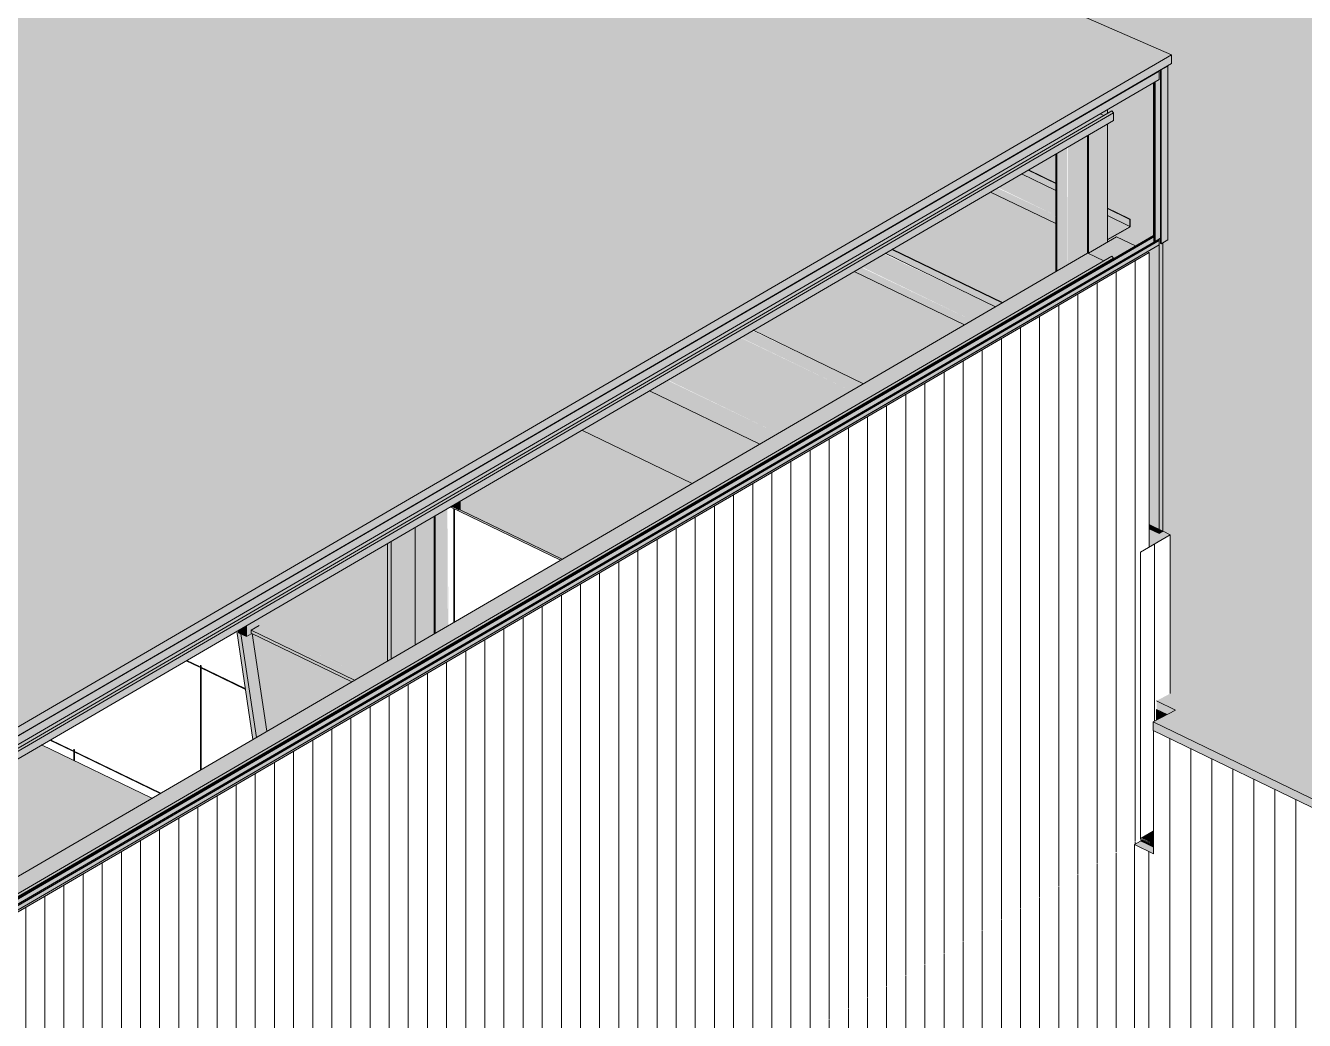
# Model space of a CAD drawing. Header units: inches. Extents: x 27328 to 52026, y -4075 to 4147.
# Drawn here: x 45633.1 to 45993.2, y -1319.1 to -1039 of the extents above; entities that cross this region are included whole.
import ezdxf

# ---------------------------------------------------------------- set-up
doc = ezdxf.new("R2010")
doc.units = ezdxf.units.IN
doc.header["$MEASUREMENT"] = 0
for name, color, linetype, lineweight in [('A-GLAZ-CWMG', 51, 'Continuous', 9), ('A-ROOF', 132, 'Continuous', 9), ('A-WALL', 113, 'Continuous', 9), ('A-WALL-PATT', 111, 'Continuous', 9), ('C-BLDG-PADS', 91, 'Continuous', 9), ('L-SITE-WALL', 31, 'Continuous', 9), ('M-HVAC-DUCT', 70, 'Continuous', 9), ('S-BEAM', 12, 'Continuous', 9), ('S-COLS', 52, 'Continuous', 9)]:
    doc.layers.add(name, color=color, linetype=linetype, lineweight=lineweight)
pattern_1 = [(90, (-84912.738, -32813.308), (-5.388, -3.138), [])]

# ---------------------------------------------------------------- blocks, each defined once
blk = doc.blocks.new('Girt_Z - 10_D-1076032-Axon - Looking South West')
at = {"layer": 'S-BEAM'}
for points in [[(-33109.26, -2349.27), (-30973.4, -1105.25), (-30978.1, -1103.19), (-33109.26, -2344.48)], [(-33109.26, -2350.14), (-30970.65, -1104.51), (-30971.08, -1103.9), (-33109.26, -2349.27)]]:
    blk.add_hatch(color=256, dxfattribs=at).paths.add_polyline_path(points, flags=0)
for p, q in [((-30978, -1103.07), (-33109.26, -2344.42)), ((-33109.26, -2349.27), (-30971.08, -1103.9)), ((-33109.26, -2350.14), (-30970.65, -1104.51)), ((-30978, -1103.08), (-30977.9, -1103.08)), ((-30977.9, -1103.08), (-30973.4, -1105.25)), ((-30971.08, -1103.9), (-30970.65, -1104.51))]:
    blk.add_line(p, q, dxfattribs=at)
blk = doc.blocks.new('Girt_Z - 10_D-1074189-Axon - Looking South West')
at = {"layer": 'S-BEAM'}
for points in [[(-33109.26, -2309.24), (-30970.65, -1063.62), (-30971.08, -1063), (-33109.26, -2308.38)], [(-33109.26, -2311.25), (-30970.65, -1065.62), (-30970.65, -1063.62), (-33109.26, -2309.24)], [(-33109.26, -2308.38), (-30973.4, -1064.36), (-30974.38, -1063.89), (-33108.73, -2306.85), (-33108.83, -2306.35), (-33109.26, -2306.85), (-33109.26, -2307.85)]]:
    blk.add_hatch(color=256, dxfattribs=at).paths.add_polyline_path(points, flags=0)
for p, q in [((-33109.26, -2308.38), (-30971.08, -1063)), ((-33109.26, -2309.24), (-30970.65, -1063.62)), ((-33109.26, -2311.32), (-30970.69, -1065.72)), ((-30974.38, -1063.89), (-30973.4, -1064.36)), ((-30971.08, -1063), (-30970.65, -1063.62)), ((-30970.65, -1063.62), (-30970.65, -1065.62))]:
    blk.add_line(p, q, dxfattribs=at)
blk.add_polyline3d([(-30970.65, -1065.62, 0), (-30970.67, -1065.7, 0), (-30970.72, -1065.73, 0)], dxfattribs=at)
blk = doc.blocks.new('Girt_Z - 10_D-1063870-Axon - Looking South West')
at = {"layer": 'S-BEAM'}
blk.add_hatch(color=256, dxfattribs=at).paths.add_polyline_path([(-31125.92, -1189.23), (-31125.82, -1189.17), (-31154.7, -1175.31)], flags=0)
blk = doc.blocks.new('Girt_Z - 10_D-V122-Axon - Looking South West')
at = {"layer": 'S-BEAM'}
blk.add_hatch(color=256, dxfattribs=at).paths.add_polyline_path([(-31089.34, -1167.93), (-31087.46, -1166.83), (-31118.52, -1151.81), (-31120.4, -1152.91), (-31089.92, -1167.65)], flags=0)
blk.add_line((-31120.41, -1152.91), (-31089.34, -1167.93), dxfattribs=at)
blk = doc.blocks.new('Girt_Z - 10_D-1076415-Axon - Looking South West')
at = {"layer": 'S-BEAM'}
for points in [[(-31003.87, -1118.14), (-31002.03, -1117.07), (-31033.09, -1102.05), (-31034.69, -1103.24), (-31025.12, -1107.87)], [(-31010.47, -1121.99), (-31003.98, -1118.21), (-31035.26, -1103.32), (-31041.52, -1106.97)], [(-31012.62, -1123.24), (-31010.74, -1122.15), (-31041.8, -1107.13), (-31043.68, -1108.22), (-31025.12, -1117.2)], [(-31010.74, -1122.15), (-31010.47, -1121.99), (-31041.71, -1107.07), (-31041.8, -1107.13), (-31025.12, -1115.19)], [(-31003.98, -1118.21), (-31003.87, -1118.14), (-31028.16, -1106.52)], [(-31002.03, -1117.07), (-31001.92, -1117.01), (-31023.85, -1106.52)], [(-31001.92, -1117.01), (-31001.91, -1117), (-31023.6, -1106.52)]]:
    blk.add_hatch(color=256, dxfattribs=at).paths.add_polyline_path(points, flags=0)
for p, q in [((-31002.03, -1117.07), (-31033.09, -1102.05)), ((-31001.92, -1117.01), (-31032.98, -1101.99)), ((-31001.91, -1117), (-31032.97, -1101.98)), ((-31003.87, -1118.15), (-31034.93, -1103.12)), ((-31043.68, -1108.22), (-31012.62, -1123.24))]:
    blk.add_line(p, q, dxfattribs=at)
blk = doc.blocks.new('Rectangular Mullion - Profile_Polycarbonate_Upper and left-984191-Axon - Looking South West')
at = {"layer": 'A-GLAZ-CWMG'}
blk.add_hatch(color=256, dxfattribs=at).paths.add_polyline_path([(-33108.73, -2307.03), (-30957.81, -1054.23), (-30957.81, -1051.83), (-33108.73, -2304.62)], flags=0)
for p, q in [((-33108.73, -2304.62), (-30957.81, -1051.83)), ((-33108.73, -2307.03), (-30957.81, -1054.23)), ((-30957.81, -1051.83), (-30957.81, -1054.23))]:
    blk.add_line(p, q, dxfattribs=at)
blk = doc.blocks.new('Rectangular Mullion - Profile_Polycarbonate_Lower-984192-Axon - Looking South West')
at = {"layer": 'A-GLAZ-CWMG'}
for points in [[(-33109.26, -2350.55), (-30959.33, -1098.11), (-30959.38, -1098.08), (-33109.26, -2350.32)], [(-33109.26, -2352.17), (-30959.33, -1099.96), (-30959.33, -1098.55), (-33109.26, -2351.01), (-33109.26, -2351.22)], [(-33108.78, -2353.47), (-33108.73, -2353.44), (-33108.73, -2352.21), (-30959.11, -1100.06), (-30959.33, -1099.96), (-33109.26, -2352.17), (-33109.26, -2353.23)], [(-33108.73, -2353.54), (-30957.81, -1100.75), (-30957.81, -1099.51), (-33108.73, -2352.31)]]:
    blk.add_hatch(color=256, dxfattribs=at).paths.add_polyline_path(points, flags=0)
for p, q in [((-30959.38, -1098.08), (-33109.26, -2350.27)), ((-30959.11, -1098.21), (-33109.26, -2350.55)), ((-30959.11, -1098.42), (-33109.26, -2350.76)), ((-30959.38, -1098.08), (-30959.11, -1098.21)), ((-30959.11, -1098.21), (-30959.11, -1098.42)), ((-30959.33, -1099.96), (-33109.26, -2352.17)), ((-30957.9, -1099.47), (-33108.83, -2352.26)), ((-30957.81, -1099.51), (-33108.73, -2352.31)), ((-30957.81, -1100.75), (-33108.73, -2353.54)), ((-30959.33, -1098.55), (-30959.33, -1099.96)), ((-30959.33, -1099.96), (-30959.01, -1100.11)), ((-30957.9, -1099.47), (-30957.81, -1099.51)), ((-30957.81, -1099.51), (-30957.81, -1100.75))]:
    blk.add_line(p, q, dxfattribs=at)
blk = doc.blocks.new('Rectangular Mullion - Profile_Polycarbonate_Upper and left-1078146-Axon - Looking South West')
at = {"layer": 'A-GLAZ-CWMG'}
for points in [[(-30958.95, -1099.78), (-30957.37, -1098.86), (-30957.2, -1051.48), (-30957.81, -1051.83), (-30957.85, -1054.26), (-30958.95, -1054.9), (-30958.95, -1099.51)], [(-30957.27, -1100.44), (-30955.37, -1099.33), (-30955.37, -1050.41), (-30957.27, -1051.52), (-30957.27, -1098.54)], [(-30959.11, -1098.21), (-30959.33, -1055.12), (-30959.38, -1055.15), (-30959.16, -1098.19)], [(-30959.07, -1100.08), (-30958.95, -1099.96), (-30959.11, -1100.06)]]:
    blk.add_hatch(color=256, dxfattribs=at).paths.add_polyline_path(points, flags=0)
for p, q in [((-30957.32, -1051.45), (-30957.37, -1051.48)), ((-30957.37, -1051.48), (-30957.27, -1051.52)), ((-30957.37, -1051.48), (-30957.37, -1100.39)), ((-30957.28, -1051.47), (-30957.32, -1051.45)), ((-30955.45, -1050.41), (-30957.28, -1051.47)), ((-30957.27, -1051.52), (-30955.37, -1050.41)), ((-30957.27, -1051.52), (-30957.27, -1100.44)), ((-30955.37, -1050.41), (-30955.37, -1099.33)), ((-30959.38, -1055.15), (-30959.38, -1098.19)), ((-30959.11, -1054.99), (-30959.11, -1100.11)), ((-30958.95, -1054.9), (-30958.95, -1100.01)), ((-30958.95, -1100.01), (-30959.11, -1100.11)), ((-30957.37, -1098.86), (-30958.95, -1099.78)), ((-30957.27, -1100.44), (-30957.37, -1100.39)), ((-30955.37, -1099.33), (-30957.27, -1100.44))]:
    blk.add_line(p, q, dxfattribs=at)
blk = doc.blocks.new('columns and girder2 - one-V159-Axon - Looking South West')
at = {"layer": 'S-BEAM'}
for points in [[(-31174.04, -1217.26), (-31167.3, -1213.33), (-31167.3, -1180.23), (-31174.04, -1184.15), (-31174.04, -1195.28)], [(-31214.86, -1211.03), (-31213.52, -1210.04), (-31213.52, -1209.19), (-31211.24, -1207.86), (-31211.24, -1205.82), (-31214.86, -1207.93)], [(-31214.86, -1211.03), (-31214.99, -1208), (-31217.08, -1209.22), (-31217.08, -1209.96)], [(-31212.04, -1239.39), (-31209.09, -1237.67), (-31213.32, -1210.13), (-31214.86, -1211.03), (-31216.4, -1210.29), (-31213.52, -1229.5)], [(-31184.38, -1223.28), (-31182.11, -1221.96), (-31211.24, -1207.86), (-31213.52, -1209.19), (-31209.67, -1211.05)], [(-31185.17, -1223.74), (-31184.38, -1223.28), (-31213.52, -1209.19), (-31213.52, -1210.04), (-31187.32, -1222.7)]]:
    blk.add_hatch(color=256, dxfattribs=at).paths.add_polyline_path(points, flags=0)
h = blk.add_hatch(color=256, dxfattribs=at)
h.paths.add_polyline_path([(-31213, -1239.95), (-31212.04, -1239.39), (-31216.4, -1210.29), (-31217.08, -1209.96), (-31217.1, -1209.23), (-31217.56, -1209.5), (-31213.52, -1236.48)], flags=0)
h.paths.add_polyline_path([(-31175.15, -1217.9), (-31174.04, -1217.11), (-31174.04, -1184.15), (-31175.15, -1184.8), (-31175.15, -1217.61)], flags=0)
h = blk.add_hatch(color=256, dxfattribs=at)
h.paths.add_polyline_path([(-31209.09, -1237.67), (-31185.17, -1223.74), (-31213.21, -1210.18), (-31210.4, -1228.92)], flags=0)
h.paths.add_polyline_path([(-31182.11, -1221.96), (-31175.15, -1217.9), (-31175.15, -1184.8), (-31211.24, -1205.82), (-31211.24, -1207.86), (-31184.83, -1220.64)], flags=0)
for p, q in [((-31167.3, -1180.22), (-31167.3, -1213.18)), ((-31175.15, -1217.91), (-31175.15, -1184.79)), ((-31174.04, -1184.14), (-31174.04, -1217.11)), ((-31217.56, -1209.49), (-31213, -1239.95)), ((-31217.08, -1209.21), (-31217.08, -1209.96)), ((-31217.08, -1209.96), (-31214.86, -1211.03)), ((-31214.86, -1211.03), (-31214.86, -1207.92)), ((-31213.52, -1209.19), (-31211.24, -1207.86)), ((-31184.37, -1223.28), (-31213.52, -1209.19)), ((-31213.52, -1209.19), (-31213.52, -1210.04)), ((-31213.52, -1210.04), (-31185.17, -1223.75)), ((-31212.04, -1239.39), (-31216.4, -1210.29)), ((-31214.86, -1211.03), (-31213.52, -1210.25)), ((-31213.21, -1210.18), (-31209.09, -1237.68))]:
    blk.add_line(p, q, dxfattribs=at)
blk = doc.blocks.new('L-Angle - L2X2X3_16-1030607-Axon - Looking South West')
at = {"layer": 'S-BEAM'}
for p in [(-33111.39, -2355.12), (-30963.54, -1104.07)]:
    blk.add_line(p, (-30963.54, -1104.12), dxfattribs=at)
blk = doc.blocks.new('Girt_Z - 10_D-1076347-Axon - Looking South West')
at = {"layer": 'S-BEAM'}
h = blk.add_hatch(color=256, dxfattribs=at)
h.paths.add_polyline_path([(-30966.03, -1095.55), (-30966.2, -1093.5), (-30972.32, -1090.55), (-30972.25, -1092.54), (-30966.03, -1095.55)], flags=0)
h.paths.add_polyline_path([(-30986.94, -1085.44), (-30986.94, -1083.47), (-30994.88, -1079.8), (-30996.57, -1080.78), (-30996.24, -1080.94)], flags=0)
h = blk.add_hatch(color=256, dxfattribs=at)
h.paths.add_polyline_path([(-30966.39, -1093.42), (-30966.34, -1093.32), (-30970.65, -1091.35)], flags=0)
h.paths.add_polyline_path([(-30986.94, -1083.47), (-30986.94, -1083.35), (-30994.73, -1079.71)], flags=0)
for points in [[(-30986.94, -1083.35), (-30986.94, -1083.35), (-30994.61, -1079.65)], [(-30986.94, -1094.77), (-30987.1, -1092.68), (-31003.44, -1084.79), (-31005.32, -1085.88), (-30987.63, -1094.43)], [(-30986.94, -1092.76), (-30987.03, -1092.43), (-31003.35, -1084.73), (-31003.44, -1084.79), (-30987.1, -1092.68)]]:
    blk.add_hatch(color=256, dxfattribs=at).paths.add_polyline_path(points, flags=0)
h = blk.add_hatch(color=256, dxfattribs=at)
h.paths.add_polyline_path([(-30972.32, -1099.28), (-30966.27, -1095.55), (-30972.32, -1092.63), (-30972.32, -1098.54)], flags=0)
h.paths.add_polyline_path([(-30986.94, -1092.47), (-30986.94, -1085.56), (-30996.68, -1080.85), (-31003.16, -1084.62), (-30987.03, -1092.43)], flags=0)
h = blk.add_hatch(color=256, dxfattribs=at)
h.paths.add_polyline_path([(-30966.08, -1095.65), (-30966.08, -1095.53), (-30966.13, -1095.62)], flags=0)
h.paths.add_polyline_path([(-30986.94, -1085.56), (-30986.94, -1085.44), (-30996.24, -1081.06)], flags=0)
for p, q in [((-30986.94, -1083.47), (-30994.73, -1079.71)), ((-30986.94, -1083.35), (-30994.62, -1079.64)), ((-30986.94, -1083.35), (-30994.61, -1079.64)), ((-30986.94, -1085.44), (-30996.57, -1080.78)), ((-31005.32, -1085.88), (-30986.94, -1094.77)), ((-30965.95, -1093.5), (-30972.32, -1090.42)), ((-30966.34, -1093.32), (-30972.32, -1090.43)), ((-30966.39, -1093.42), (-30972.32, -1090.55)), ((-30966.03, -1095.55), (-30972.32, -1092.51)), ((-30966.34, -1093.32), (-30966.39, -1093.42)), ((-30966.39, -1093.42), (-30966.03, -1093.59)), ((-30966.03, -1093.59), (-30966.38, -1093.41)), ((-30965.95, -1093.5), (-30966.34, -1093.32)), ((-30966.03, -1093.59), (-30966.03, -1095.55)), ((-30965.95, -1095.51), (-30965.95, -1093.5)), ((-30966.08, -1095.65), (-30972.32, -1099.28)), ((-30972.32, -1099.37), (-30966.08, -1095.74))]:
    blk.add_line(p, q, dxfattribs=at)
for points in [[(-30966.08, -1095.74, 0), (-30966.01, -1095.68, 0), (-30965.97, -1095.6, 0), (-30965.95, -1095.51, 0)], [(-30966.03, -1095.55, 0), (-30966.03, -1095.59, 0), (-30966.05, -1095.62, 0), (-30966.08, -1095.65, 0)]]:
    blk.add_polyline3d(points, dxfattribs=at)
blk = doc.blocks.new('Girt_C - 8_D-1076705-Axon - Looking South West')
at = {"layer": 'S-BEAM'}
for points in [[(-30959.4, -1269.66), (-30959.49, -1269.32), (-30963.04, -1267.74), (-30963.08, -1267.88), (-30959.49, -1269.61)], [(-30959.4, -1269.36), (-30959.49, -1265.63), (-30962.95, -1267.65), (-30959.49, -1269.32)], [(-30959.4, -1270.39), (-30959.53, -1269.59), (-30963.08, -1267.98), (-30963.03, -1268.64), (-30959.49, -1270.35)]]:
    blk.add_hatch(color=256, dxfattribs=at).paths.add_polyline_path(points, flags=0)

msp = doc.modelspace()

# ---------------------------------------------------------------- hatches: boundary and pattern name
at = {"layer": 'A-ROOF'}
h = msp.add_hatch(color=256, dxfattribs=at)
h.paths.add_polyline_path([(46117.32, -1315.66), (46654.72, -1030.83), (45541.9, -492.67), (45541.9, -534.82), (45539.38, -536.16), (45538.63, -535.8), (45197.39, -716.65), (45955.84, -1047.21), (45955.84, -1049.65), (45954.77, -1050.41), (45954.68, -1099.38), (45953.37, -1100.14), (45953.37, -1181.33), (45955.47, -1182.35), (45955.47, -1227.06), (45951.59, -1229.12), (45956.95, -1231.71), (45950.64, -1235.05), (46076.91, -1296.12)], flags=0)
h.paths.add_polyline_path([(45139.57, -691.45), (45196.31, -658.41), (45196.45, -655.21), (45196.55, -655.21), (45196.76, -654.39), (45197.37, -654.04), (45198.22, -653.9), (45199.1, -654), (45199.51, -653.96), (45199.51, -650.99), (45192.53, -654.69), (45160.2, -639.06), (45160.2, -670.41), (45130.91, -687.68), (45139.53, -691.43)], flags=0)
h.paths.add_polyline_path([(44868.58, -669.84), (44868.58, -642.81), (44841.92, -656.94), (44867.98, -669.55)], flags=0)
h.paths.add_polyline_path([(45200.3, -656.08), (45358.8, -563.77), (45358.94, -560.57), (45359.04, -560.57), (45359.25, -559.75), (45359.86, -559.4), (45360.71, -559.26), (45361.59, -559.36), (45362.46, -559.82), (45362.79, -561.44), (45465.32, -501.72), (45383.29, -462.05), (45383.16, -466.88), (45383.04, -467.08), (45382.44, -467.4), (45380.73, -467.5), (45379.44, -466.88), (45379.3, -466.43), (45379.3, -460.12), (45206.7, -376.65), (44883.61, -547.89), (44911.15, -561.2), (44911.15, -599.02), (44946.62, -578.36), (44993.47, -601.01), (44993.47, -627.78), (45056.86, -655.4), (45056.86, -640.06), (45116.22, -605.49), (45148.55, -621.13), (45148.55, -591.32), (45207.9, -556.75), (45251.88, -578.02), (45251.88, -621.67), (45221.04, -639.58), (45199.51, -650.99), (45199.69, -654.25), (45200.04, -654.71), (45200.3, -655.51)], flags=0)
h.paths.add_polyline_path([(44786.26, -630.02), (44786.26, -599.49), (44756.13, -615.45), (44785.66, -629.74)], flags=0)
for points in [[(43592.6, -2423.66), (45955.84, -1047.21), (44986.44, -624.71), (42623.2, -2001.16), (43550.05, -2405.12)], [(43592.6, -2426.1), (45955.84, -1049.65), (45955.84, -1047.21), (43592.6, -2423.66)], [(45954.55, -1232.98), (45956.95, -1231.71), (45951.59, -1229.12), (45951.59, -1231.56), (45951.91, -1231.71)], [(46117.32, -1318.1), (46117.32, -1315.66), (45950.64, -1235.05), (45950.64, -1237.49), (46076.91, -1298.56)]]:
    msp.add_hatch(color=256, dxfattribs=at).paths.add_polyline_path(points, flags=0)
h = msp.add_hatch(color=256, dxfattribs=at)
h.paths.add_polyline_path([(45953.37, -1181.33), (45953.2, -1100.24), (45952.77, -1100.39), (45952.77, -1098.86), (45951.07, -1100.08), (45951.35, -1099.98), (45952.33, -1099.51), (45952.28, -1100.77), (45949.01, -1102.68), (45949.56, -1102.94), (45949.56, -1179.49), (45952.31, -1180.82)], flags=0)
h.paths.add_polyline_path([(45869.03, -1139.83), (45897.51, -1123.24), (45866.45, -1108.22), (45837.97, -1124.81), (45861.67, -1136.27)], flags=0)
h.paths.add_polyline_path([(45908.22, -1117), (45923.19, -1108.29), (45923.19, -1094.77), (45904.81, -1085.88), (45877.32, -1102.06), (45886.54, -1106.52)], flags=0)
h.paths.add_polyline_path([(45945.66, -1101.05), (45950.76, -1098.08), (45950.76, -1055.15), (45937.81, -1062.68), (45938, -1063.62), (45939.06, -1063), (45939.48, -1063.62), (45939.34, -1065.77), (45937.81, -1066.66), (45937.88, -1090.45), (45944.11, -1093.59), (45944.05, -1095.74), (45937.81, -1099.57), (45937.88, -1099.9), (45940.45, -1098.54), (45945.39, -1100.93)], flags=0)
h.paths.add_polyline_path([(45923.19, -1083.35), (45923.19, -1075.18), (45915.52, -1079.64)], flags=0)
at = {"layer": 'A-WALL', "transparency": 33554573}
msp.add_hatch(color=256, dxfattribs=at).paths.add_polyline_path([(45952.31, -1182.04), (45953.37, -1181.42), (45953.2, -1100.24), (45952.77, -1100.39), (45952.77, -1098.86), (45952.31, -1099.13), (45952.31, -1168.23)], flags=0)
at = {"layer": 'A-WALL-PATT'}
h = msp.add_hatch(dxfattribs=at)
h.set_pattern_fill('FP_24', color=256, style=0, pattern_type=2)
h.set_pattern_definition(pattern_1)
h.paths.add_polyline_path([(43798.74, -2519.25), (45947.05, -1267.79), (45947.05, -1187.25), (45949.56, -1185.79), (45949.56, -1102.94), (43798.74, -2355.67), (43798.74, -2501.34)], flags=0)
h = msp.add_hatch(dxfattribs=at)
h.set_pattern_fill('FP_31', color=256, style=0, pattern_type=2)
h.set_pattern_definition([(90, (-82995.27, -32023.24), (-142.658, -94.585), [40.682, -122.893]), (154.191, (-82995.27, -32023.24), (-0.00029, -163.57546), [79.027, -79.437]), (270, (-83066.42, -31948.15), (-142.658, -94.585), [40.682, -122.893]), (154.191, (-82995.27, -31982.56), (-0.00029, -163.57546), [79.027, -79.437]), (270, (-83066.6, -31948.06), (-142.658, -94.585), [40.682, -122.893]), (154.191, (-83066.6, -31948.06), (-0.00029, -163.57546), [79.027, -79.437]), (90, (-83137.75, -31954.34), (-142.658, -94.585), [40.682, -122.893]), (154.191, (-83066.6, -31988.74), (-0.00029, -163.57546), [79.027, -79.437]), (90, (-83030.75, -31965.19), (-142.658, -94.585), [40.682, -122.893]), (154.191, (-82995.09, -31982.44), (-0.00029, -163.57546), [39.616, -118.848]), (154.191, (-82995.09, -31941.75), (-0.00029, -163.57546), [39.616, -118.848]), (90, (-83102.08, -31930.69), (-142.658, -94.585), [40.682, -122.893]), (154.191, (-83030.94, -31965.1), (-0.00029, -163.57546), [79.027, -79.437]), (270, (-83030.94, -31924.42), (-142.658, -94.585), [40.682, -122.893]), (154.191, (-83030.94, -31924.42), (-0.00029, -163.57546), [79.027, -79.437]), (154.191, (-83102.27, -31930.6), (-0.00029, -163.57546), [39.411, -119.053]), (270, (-83102.27, -31889.92), (-142.658, -94.585), [40.682, -122.893]), (154.191, (-83102.27, -31889.92), (-0.00029, -163.57546), [39.411, -119.053]), (90, (-82995.27, -31941.45), (-142.658, -94.585), [40.682, -122.893]), (154.191, (-82995.27, -31941.45), (-0.00029, -163.57546), [79.027, -79.437]), (270, (-83066.42, -31866.36), (-142.658, -94.585), [40.682, -122.893]), (154.191, (-82995.27, -31900.77), (-0.00029, -163.57546), [79.027, -79.437]), (270, (-83066.6, -31866.28), (-142.658, -94.585), [40.682, -122.893]), (154.191, (-83066.6, -31866.28), (-0.00029, -163.57546), [79.027, -79.437]), (270, (-83137.75, -31831.87), (-142.658, -94.585), [40.682, -122.893]), (154.191, (-83066.6, -31906.96), (-0.00029, -163.57546), [79.027, -79.437]), (90, (-83030.75, -31883.4), (-142.658, -94.585), [40.682, -122.893]), (154.191, (-82995.09, -31900.65), (-0.00029, -163.57546), [39.616, -118.848]), (154.191, (-82995.09, -31859.97), (-0.00029, -163.57546), [39.616, -118.848]), (90, (-83102.08, -31848.9), (-142.658, -94.585), [40.682, -122.893]), (154.191, (-83030.94, -31883.31), (-0.00029, -163.57546), [79.027, -79.437]), (270, (-83030.94, -31842.63), (-142.658, -94.585), [40.682, -122.893]), (154.191, (-83030.94, -31842.63), (-0.00029, -163.57546), [79.027, -79.437]), (154.191, (-83102.27, -31848.81), (-0.00029, -163.57546), [39.411, -119.053]), (270, (-83102.27, -31808.13), (-142.658, -94.585), [40.682, -122.893]), (154.191, (-83102.27, -31808.13), (-0.00029, -163.57546), [39.411, -119.053])])
h.paths.add_polyline_path([(45668.63, -1256.55), (45697.13, -1239.95), (45692.49, -1209.55), (45637.58, -1241.53), (45641.96, -1243.65)], flags=0)
h.paths.add_polyline_path([(45752.16, -1207.9), (45783.71, -1189.52), (45752.66, -1174.5), (45752.16, -1174.79), (45752.16, -1195.28)], flags=0)
h = msp.add_hatch(dxfattribs=at)
h.set_pattern_fill('FP_24', color=256, style=0, pattern_type=2)
h.set_pattern_definition(pattern_1)
h.paths.add_polyline_path([(45947.05, -1267.88), (45947.18, -1267.65), (45950.73, -1265.58), (45950.81, -1234.97), (45951.59, -1234.55), (45951.59, -1229.12), (45955.47, -1227.06), (45955.47, -1182.35), (45947.05, -1187.25), (45947.05, -1267.79)], flags=0)
h = msp.add_hatch(dxfattribs=at)
h.set_pattern_fill('FP_27', color=256, style=0, pattern_type=2)
h.set_pattern_definition([(90, (-82782.511, -31555.087), (-5.913, 2.86), [])])
h.paths.add_polyline_path([(46109.09, -1470.82), (46109.09, -1314.12), (45950.73, -1237.54), (45950.64, -1272.14), (45945.37, -1269.59), (45945.4, -1391.66), (46076.91, -1455.26)], flags=0)
h = msp.add_hatch(dxfattribs=at)
h.set_pattern_fill('FP_24', color=256, style=0, pattern_type=2)
h.set_pattern_definition(pattern_1)
h.paths.add_polyline_path([(43798.74, -2641.93), (43804.97, -2638.3), (43804.97, -2554.39), (43833.26, -2537.92), (43834, -2538.28), (43834, -2621.39), (45645.49, -1566.3), (45645.49, -1487.89), (45646.5, -1487.3), (45680.57, -1503.78), (45680.71, -1503.31), (45680.8, -1503.01), (45680.85, -1502.86), (45683.02, -1501.8), (45683.59, -1501.83), (45685.58, -1502.98), (45685.78, -1503.1), (45685.81, -1503.07), (45685.81, -1506.31), (45712.63, -1519.28), (45712.77, -1518.81), (45712.86, -1518.52), (45712.91, -1518.36), (45715.08, -1517.31), (45715.65, -1517.33), (45717.64, -1518.48), (45717.84, -1518.61), (45717.87, -1518.57), (45717.87, -1521.82), (45720.06, -1522.87), (45721.33, -1522.13), (45721.47, -1443.32), (45721.56, -1443.03), (45721.61, -1442.87), (45723.78, -1441.81), (45724.47, -1441.9), (45725.31, -1442.25), (45725.31, -1441.41), (45726.32, -1440.82), (45786, -1469.86), (45786, -1362.42), (45858.74, -1320.05), (45858.74, -1442.1), (45860.76, -1440.92), (45860.76, -1357.02), (45913.39, -1326.46), (45914.03, -1326.77), (45914.03, -1409.89), (45945.37, -1391.64), (45945.47, -1269.54), (45947.05, -1268.61), (45947.02, -1268), (45587.84, -1477.2), (43798.74, -2519.25), (43798.74, -2598.08)], flags=0)
at = {"layer": 'C-BLDG-PADS'}
h = msp.add_hatch(color=256, dxfattribs=at)
h.paths.add_polyline_path([(43594.78, -2761.12), (43805.34, -2638.48), (43804.97, -2638.3), (43594.75, -2760.75), (42782.69, -2367.83), (42782.69, -2367.74), (42671.89, -2314.12), (42671.89, -2313.63), (42671.04, -2314.12), (42437.23, -2200.86), (42436.8, -2201.11), (43594.75, -2761.1)], flags=0)
h.paths.add_polyline_path([(43807.73, -2637.09), (43831.61, -2623.18), (43831.24, -2623), (43807.73, -2636.69)], flags=0)
h.paths.add_polyline_path([(43834, -2621.79), (45645.49, -1566.7), (45645.49, -1566.3), (43834, -2621.39)], flags=0)
h.paths.add_polyline_path([(42382.23, -2170.25), (42382.07, -2163.26), (42374.36, -2159.69), (42373.88, -2159.79), (42371.07, -2161.43), (42370.75, -2161.27), (42370.75, -2152.6), (42368.18, -2154.1), (42368.18, -2155.46), (42367.5, -2155.85), (42367.5, -2157.55), (42362.28, -2160.59), (42382.07, -2170.17)], flags=0)
h.paths.add_polyline_path([(42356.22, -2162.14), (42356.22, -2161.63), (42355.26, -2161.68)], flags=0)
h.paths.add_polyline_path([(45720.43, -1523.05), (45721.33, -1522.53), (45721.33, -1522.13), (45720.06, -1522.87)], flags=0)
h.paths.add_polyline_path([(45800.07, -1476.66), (45861.13, -1441.1), (45860.76, -1440.92), (45858.74, -1442.1), (45848.94, -1437.36), (45848.94, -1325.76), (45848.67, -1325.99), (45848.67, -1437.23), (45789.63, -1471.61), (45795.7, -1474.55)], flags=0)
h.paths.add_polyline_path([(46117.44, -1475.21), (46612.99, -1186.58), (46611.61, -1185.92), (46611.56, -1187.03), (46343.3, -1343.27), (46342.93, -1343.19), (46341.02, -1344.21), (46341.02, -1342.68), (46339.32, -1343.9), (46339.6, -1343.8), (46340.58, -1343.33), (46340.53, -1344.59), (46280.25, -1379.6), (46278.77, -1378.88), (46278.98, -1376.86), (46339.01, -1341.9), (46339.01, -1341.2), (46334.98, -1339.25), (46334.98, -1307.16), (46278.13, -1340.27), (46278.13, -1381.23), (46117.41, -1474.84), (45945.18, -1391.75), (45914.03, -1409.89), (45914.03, -1410.29), (45945.4, -1392.02), (46117.41, -1475.2)], flags=0)
h.paths.add_polyline_path([(45863.52, -1439.71), (45911.64, -1411.68), (45911.27, -1411.5), (45863.52, -1439.31)], flags=0)
h.paths.add_polyline_path([(46278.13, -1331.89), (46334.98, -1298.78), (46334.98, -1264.27), (46278.13, -1297.38), (46278.13, -1313.7)], flags=0)
h.paths.add_polyline_path([(45607.51, -1292.15), (45609.4, -1291.05), (45603.21, -1285.92), (45603.21, -1288.75), (45607.35, -1292.03)], flags=0)
h.paths.add_polyline_path([(46278.13, -1289), (46334.98, -1255.89), (46334.98, -1219.93), (46278.13, -1249.44)], flags=0)
h.paths.add_polyline_path([(45601.29, -1287.33), (45601.29, -1284.5), (45584.1, -1272.68), (45583.63, -1272.95), (45583.63, -1275.21), (45587.84, -1277.9), (45598.59, -1285.36)], flags=0)
h.paths.add_polyline_path([(45623.86, -1282.63), (45624.76, -1282.1), (45620.46, -1277.99), (45620.46, -1279.46), (45623.61, -1282.4)], flags=0)
h.paths.add_polyline_path([(45626, -1281.38), (45626.33, -1281.19), (45620.46, -1275.5), (45620.61, -1276.21), (45625.99, -1281.36)], flags=0)
h.paths.add_polyline_path([(45628.74, -1279.78), (45668.63, -1256.55), (45637.58, -1241.53), (45606.27, -1259.76), (45613.64, -1265.73), (45619.67, -1271.03), (45626.94, -1277.95), (45628.74, -1279.77)], flags=0)
h.paths.add_polyline_path([(45618.48, -1277.61), (45618.48, -1276.14), (45613.15, -1271.46), (45605.74, -1265.38), (45603.21, -1263.38), (45603.33, -1265.07), (45614.78, -1274.39), (45618.17, -1277.32)], flags=0)
h.paths.add_polyline_path([(45618.48, -1274.22), (45618.27, -1273.37), (45612.75, -1268.51), (45604.53, -1261.79), (45603.79, -1261.21), (45603.33, -1261.68), (45614.75, -1270.97), (45618.26, -1274.01)], flags=0)
h.paths.add_polyline_path([(45601.29, -1263.57), (45601.29, -1262.67), (45600.6, -1263.07)], flags=0)
at = {"layer": 'L-SITE-WALL'}
h = msp.add_hatch(color=256, dxfattribs=at)
h.paths.add_polyline_path([(43798.74, -2355.67), (45949.56, -1102.94), (45949.01, -1102.68), (43798.74, -2355.12)], flags=0)
h.paths.add_polyline_path([(45936.73, -1105.25), (45939.18, -1104.07), (45939.48, -1104.65), (45945.66, -1101.05), (45940.22, -1098.54), (45932.56, -1103.24), (45935.2, -1104.51)], flags=0)
for points in [[(45784.22, -1189.23), (45839.72, -1156.76), (45808.8, -1141.81), (45755.43, -1172.89), (45755.43, -1175.31)], [(45783.71, -1189.52), (45784.22, -1189.23), (45755.43, -1175.31), (45755.14, -1175.48), (45754.92, -1175.6)], [(45952.31, -1182.04), (45953.37, -1181.33), (45949.56, -1179.49), (45949.56, -1180.71)], [(45949.56, -1185.79), (45955.47, -1182.35), (45953.37, -1181.42), (45952.31, -1182.04), (45949.56, -1180.71), (45949.56, -1185.69)], [(45951.59, -1234.55), (45954.55, -1232.98), (45951.59, -1231.71), (45951.59, -1234.15)], [(45950.73, -1272.19), (45950.64, -1270.35), (45947.05, -1268.61), (45945.42, -1269.62), (45950.64, -1272.14)]]:
    msp.add_hatch(color=256, dxfattribs=at).paths.add_polyline_path(points, flags=0)
at = {"layer": 'M-HVAC-DUCT'}
for points in [[(45845.01, -1153.82), (45865.57, -1141.84), (45834.42, -1126.88), (45813.96, -1138.8), (45832.38, -1147.71)], [(45865.57, -1141.84), (45869.03, -1139.83), (45837.75, -1124.94), (45834.52, -1126.83), (45862.34, -1140.28)], [(45839.85, -1156.82), (45845.01, -1153.82), (45813.83, -1138.87), (45808.8, -1141.81), (45832.38, -1153.21)]]:
    msp.add_hatch(color=256, dxfattribs=at).paths.add_polyline_path(points, flags=0)
at = {"layer": 'S-COLS'}
h = msp.add_hatch(color=256, dxfattribs=at)
h.paths.add_polyline_path([(45932.43, -1103.07), (45937.81, -1099.93), (45937.81, -1066.66), (45932.43, -1069.8), (45932.43, -1102.94)], flags=0)
h.paths.add_polyline_path([(45936.73, -1064.36), (45937.81, -1063.62), (45937.81, -1062.68), (45935.75, -1063.89)], flags=0)
for points in [[(45925.64, -1106.86), (45926.62, -1106.29), (45926.45, -1073.28), (45925.64, -1073.75), (45925.64, -1106.52)], [(45926.62, -1106.29), (45932.11, -1102.94), (45932.11, -1069.98), (45926.62, -1073.18), (45926.62, -1105.74)], [(45932.33, -1103.13), (45932.43, -1102.94), (45932.23, -1069.91), (45932.11, -1069.98), (45932.23, -1103.08)], [(45923.19, -1108.29), (45923.51, -1108.1), (45923.51, -1074.99), (45923.19, -1075.18), (45923.19, -1106.52)], [(45923.51, -1108.1), (45925.64, -1106.86), (45925.64, -1073.75), (45923.51, -1074.99), (45923.51, -1106.52)], [(45755.14, -1175.48), (45755.14, -1173.06), (45752.87, -1174.38)], [(45755.14, -1175.48), (45755.43, -1175.11), (45755.43, -1172.89), (45755.14, -1173.06), (45755.14, -1175.44)], [(45742.83, -1213.33), (45748.19, -1210.21), (45748.19, -1177.11), (45742.83, -1180.23), (45742.83, -1195.28)], [(45748.19, -1210.21), (45748.48, -1210.04), (45748.48, -1176.94), (45748.19, -1177.11), (45748.19, -1195.28)], [(45748.48, -1210.04), (45751.82, -1208.1), (45751.79, -1175.01), (45748.48, -1176.94), (45748.48, -1195.28)], [(45751.82, -1208.1), (45752.16, -1207.9), (45751.97, -1174.9), (45751.82, -1174.99), (45751.82, -1195.28)]]:
    msp.add_hatch(color=256, dxfattribs=at).paths.add_polyline_path(points, flags=0)

# ---------------------------------------------------------------- linework, layer by layer
at = {"layer": 'A-ROOF'}
for p, q in [((45955.84, -1047.21), (44986.44, -624.71)), ((43592.6, -2423.66), (45955.84, -1047.21)), ((45955.84, -1049.65), (45955.84, -1047.21)), ((45955.84, -1049.65), (43592.6, -2426.1)), ((45956.95, -1231.71), (45950.64, -1235.05)), ((45956.95, -1231.71), (45951.59, -1229.12)), ((45951.59, -1231.56), (45954.55, -1232.98)), ((45950.64, -1235.05), (46117.32, -1315.66)), ((45950.64, -1235.05), (45950.64, -1237.49)), ((46117.32, -1318.1), (45950.64, -1237.49))]:
    msp.add_line(p, q, dxfattribs=at)
at = {"layer": 'A-WALL'}
for p, q in [((45952.31, -1099.52), (45952.31, -1099.13)), ((45952.31, -1182.04), (45952.31, -1100.75)), ((45953.37, -1100.14), (45953.37, -1181.42)), ((45953.37, -1181.42), (45949.56, -1179.58)), ((45949.56, -1180.71), (45952.31, -1182.04)), ((45953.37, -1181.42), (45952.31, -1182.04))]:
    msp.add_line(p, q, dxfattribs=at)
at = {"layer": 'L-SITE-WALL'}
for p, q in [((45932.43, -1103.07), (45940.32, -1098.47)), ((45945.66, -1101.05), (45940.32, -1098.47)), ((45949.56, -1102.94), (43798.74, -2355.67)), ((45949.56, -1102.94), (45949.01, -1102.68)), ((45949.56, -1185.79), (45949.56, -1102.94)), ((45783.71, -1189.52), (45752.65, -1174.5)), ((45755.43, -1175.31), (45784.22, -1189.23)), ((45949.56, -1179.49), (45953.37, -1181.33)), ((45947.05, -1187.25), (45955.47, -1182.35)), ((45953.51, -1181.39), (45955.47, -1182.35)), ((45955.47, -1182.35), (45955.47, -1227.06)), ((45947.05, -1267.98), (45947.05, -1187.25)), ((45951.59, -1234.55), (45951.59, -1231.56)), ((45950.73, -1237.54), (45950.73, -1272.19)), ((45637.56, -1241.53), (45668.64, -1256.55)), ((45945.37, -1269.59), (45947.05, -1268.61)), ((45950.73, -1272.19), (45945.37, -1269.59)), ((45945.37, -1269.59), (45945.37, -1391.64))]:
    msp.add_line(p, q, dxfattribs=at)
at = {"layer": 'M-HVAC-DUCT'}
for p, q in [((45869.03, -1139.83), (45837.97, -1124.81)), ((45808.79, -1141.8), (45839.85, -1156.82))]:
    msp.add_line(p, q, dxfattribs=at)
at = {"layer": 'S-COLS'}
for p, q in [((45937.81, -1062.68), (45937.81, -1063.73)), ((45937.81, -1066.66), (45937.81, -1099.93)), ((45932.11, -1069.98), (45932.11, -1103.09)), ((45932.43, -1069.79), (45932.43, -1103.17)), ((45923.19, -1075.17), (45923.19, -1108.29)), ((45923.51, -1074.99), (45923.51, -1108.1)), ((45755.14, -1175.48), (45755.14, -1173.05)), ((45755.43, -1172.88), (45755.43, -1175.31)), ((45748.19, -1177.1), (45748.19, -1210.22)), ((45748.48, -1176.93), (45748.48, -1210.05))]:
    msp.add_line(p, q, dxfattribs=at)

# ---------------------------------------------------------------- block references
at = {"layer": 'A-GLAZ-CWMG'}
for name in ['Rectangular Mullion - Profile_Polycarbonate_Upper and left-1078146-Axon - Looking South West', 'Rectangular Mullion - Profile_Polycarbonate_Upper and left-984191-Axon - Looking South West', 'Rectangular Mullion - Profile_Polycarbonate_Lower-984192-Axon - Looking South West']:
    msp.add_blockref(name, (76910.13, 0), dxfattribs=at)
at = {"layer": 'S-BEAM'}
for name in ['Girt_Z - 10_D-1074189-Axon - Looking South West', 'Girt_Z - 10_D-1076347-Axon - Looking South West', 'Girt_Z - 10_D-1076415-Axon - Looking South West', 'L-Angle - L2X2X3_16-1030607-Axon - Looking South West', 'Girt_Z - 10_D-1076032-Axon - Looking South West', 'Girt_Z - 10_D-V122-Axon - Looking South West', 'Girt_Z - 10_D-1063870-Axon - Looking South West', 'columns and girder2 - one-V159-Axon - Looking South West', 'Girt_C - 8_D-1076705-Axon - Looking South West']:
    msp.add_blockref(name, (76910.13, 0), dxfattribs=at)

doc.saveas('drawing.dxf')
